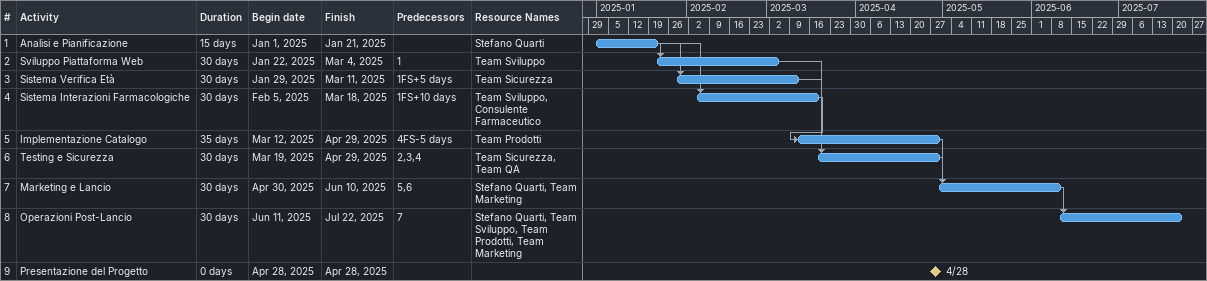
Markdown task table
| ID | Task | Duration | Start | Finish | Predecessors | Resources |
|---|---|---|---|---|---|---|
| 1 | Analisi e Pianificazione | 15d | 2025-01-01 | 2025-01-21 |  | Stefano Quarti |
| 2 | Sviluppo Piattaforma Web | 30d | 2025-01-22 | 2025-03-04 | 1 | Team Sviluppo |
| 3 | Sistema Verifica Età | 30d | 2025-01-29 | 2025-03-11 | 1FS+5d | Team Sicurezza |
| 4 | Sistema Interazioni Farmacologiche | 30d | 2025-02-05 | 2025-03-18 | 1FS+10d | Team Sviluppo, Consulente Farmaceutico |
| 5 | Implementazione Catalogo | 35d | 2025-03-12 | 2025-04-29 | 4FS-5d | Team Prodotti |
| 6 | Testing e Sicurezza | 30d | 2025-03-19 | 2025-04-29 | 2, 3, 4 | Team Sicurezza, Team QA |
| 7 | Marketing e Lancio | 30d | 2025-04-30 | 2025-06-10 | 5, 6 | Stefano Quarti, Team Marketing |
| 8 | Operazioni Post-Lancio | 30d | 2025-06-11 | 2025-07-22 | 7 | Stefano Quarti, Team Sviluppo, Team Prodotti, Team Marketing |
| 9 | Presentazione del Progetto | 0d | 2025-04-28 | 2025-04-28 |  |  |
